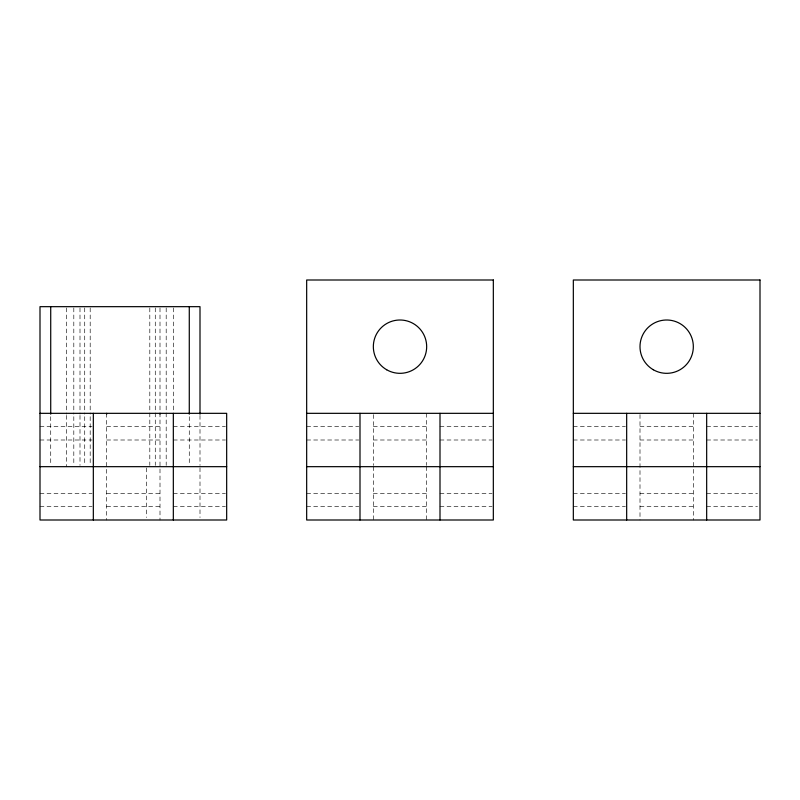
<?xml version="1.0" encoding="UTF-8"?>
<svg xmlns="http://www.w3.org/2000/svg" width="800" height="800" viewBox="0 0 800 800"><rect width="100%" height="100%" fill="white"/><g stroke="black" fill="none" stroke-linecap="round" stroke-linejoin="round"><path stroke-width="0.6" stroke-dasharray="4 3" d="M40 426.67L92.09 426.67M106.67 426.67L160 426.67M173.33 426.67L225.43 426.67M306.67 426.67L358.76 426.67M373.33 426.67L426.67 426.67M440 426.67L492.09 426.67M573.33 426.67L625.43 426.67M640 426.67L693.33 426.67M706.67 426.67L757.52 426.67M40 440L92.09 440M106.67 440L160 440M173.33 440L225.43 440M306.67 440L358.76 440M373.33 440L426.67 440M440 440L492.09 440M573.33 440L625.43 440M640 440L693.33 440M706.67 440L757.52 440M40 493.33L92.09 493.33M106.67 493.33L160 493.33M173.33 493.33L225.43 493.33M306.67 493.33L358.76 493.33M373.33 493.33L426.67 493.33M440 493.33L492.09 493.33M573.33 493.33L625.43 493.33M640 493.33L693.33 493.33M706.67 493.33L757.52 493.33M40 506.67L92.09 506.67M106.67 506.67L160 506.67M173.33 506.67L225.43 506.67M306.67 506.67L358.76 506.67M373.33 506.67L426.67 506.67M440 506.67L492.09 506.67M573.33 506.67L625.43 506.67M640 506.67L693.33 506.67M706.67 506.67L757.52 506.67M693.33 413.33L693.33 520M640 414.57L640 520M426.67 413.33L426.67 465.47M426.67 466.67L426.67 520M373.33 414.57L373.33 465.47M373.33 466.67L373.33 520M200 415.42L200 465.42M200 467.78L200 517.52M189.28 416.67L189.28 465.42M173.33 307.92L173.33 411.67M166.19 307.92L166.19 411.67M166.19 412.92L166.19 465.42M160 307.92L160 520M155.28 307.92L155.28 411.67M155.28 412.92L155.28 465.42M149.81 307.92L149.81 411.67M149.81 412.92L149.81 465.42M146.67 467.91L146.67 517.52M106.67 413.33L106.67 520M90.19 307.92L90.19 414.17M90.19 416.67L90.19 465.42M84.72 307.92L84.72 414.17M84.72 416.67L84.72 465.42M80 307.92L80 414.17M80 415.42L80 465.42M73.81 307.92L73.81 414.17M73.81 416.67L73.81 465.42M66.67 307.92L66.67 414.17M66.67 415.42L66.67 466.67M50.72 416.67L50.72 465.42"/><path stroke-width="1.2" d="M40 413.33L226.67 413.33L226.67 520L40 520L40 306.67L200 306.67L200 414.17M306.67 413.33L493.33 413.33M573.33 413.33L760 413.33M40 466.67L226.67 466.67M306.67 466.67L493.33 466.67M573.33 466.67L760 466.67M706.67 413.33L706.67 520M626.67 413.33L626.67 520M440 413.33L440 520M360 413.33L360 520M189.28 306.67L189.28 414.17M173.33 413.33L173.33 520M160 413.33L160 414.22M106.67 413.33L106.67 414.22M93.33 413.33L93.33 520M50.72 306.67L50.72 414.17M493.33 280L306.67 280L306.67 520L493.33 520L493.33 280M760 280L573.33 280L573.33 520L760 520L760 280M653.33 369.76A26.67 26.67 0 0 0 693.33 346.67A26.67 26.67 0 0 0 653.33 323.57A26.67 26.67 0 0 0 653.33 369.76M386.67 369.76A26.67 26.67 0 0 0 426.67 346.67A26.67 26.67 0 0 0 386.67 323.57A26.67 26.67 0 0 0 386.67 369.76"/></g></svg>
